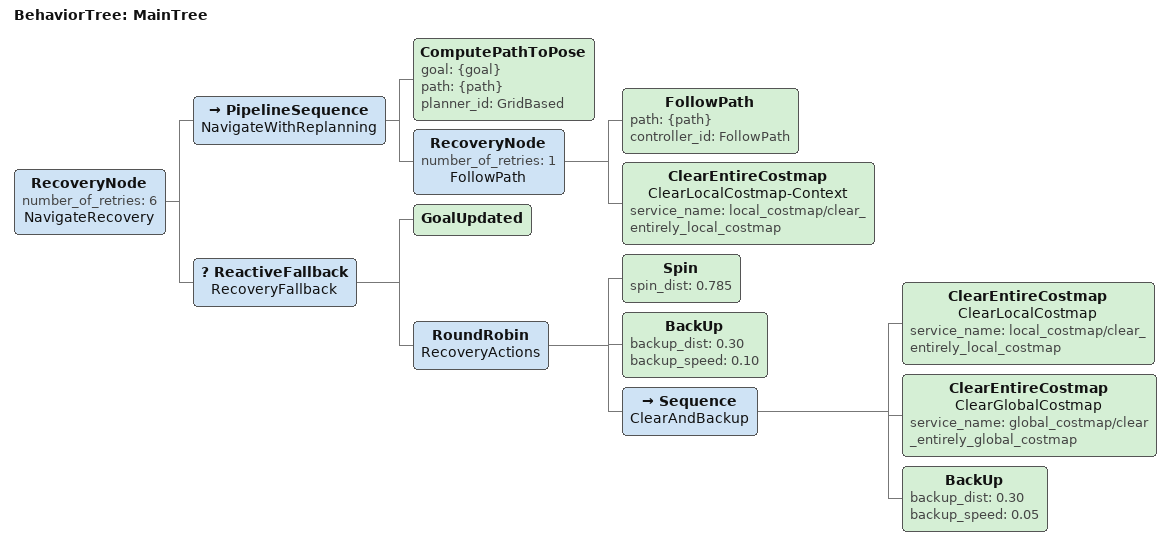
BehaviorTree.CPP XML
<root main_tree_to_execute="MainTree">
  <BehaviorTree ID="MainTree">
    <RecoveryNode number_of_retries="6" name="NavigateRecovery">
      <PipelineSequence name="NavigateWithReplanning">
        <ComputePathToPose goal="{goal}" path="{path}" planner_id="GridBased"/>
        <RecoveryNode number_of_retries="1" name="FollowPath">
          <FollowPath path="{path}" controller_id="FollowPath"/>
          <ClearEntireCostmap name="ClearLocalCostmap-Context" service_name="local_costmap/clear_entirely_local_costmap"/>
        </RecoveryNode>
      </PipelineSequence>

      <ReactiveFallback name="RecoveryFallback">
        <GoalUpdated/>
        <RoundRobin name="RecoveryActions">
          <Spin spin_dist="0.785"/>
          <BackUp backup_dist="0.30" backup_speed="0.10"/>
          <Sequence name="ClearAndBackup">
            <ClearEntireCostmap name="ClearLocalCostmap" service_name="local_costmap/clear_entirely_local_costmap"/>
            <ClearEntireCostmap name="ClearGlobalCostmap" service_name="global_costmap/clear_entirely_global_costmap"/>
            <BackUp backup_dist="0.30" backup_speed="0.05"/>
          </Sequence>
        </RoundRobin>
      </ReactiveFallback>
    </RecoveryNode>
  </BehaviorTree>
</root>
